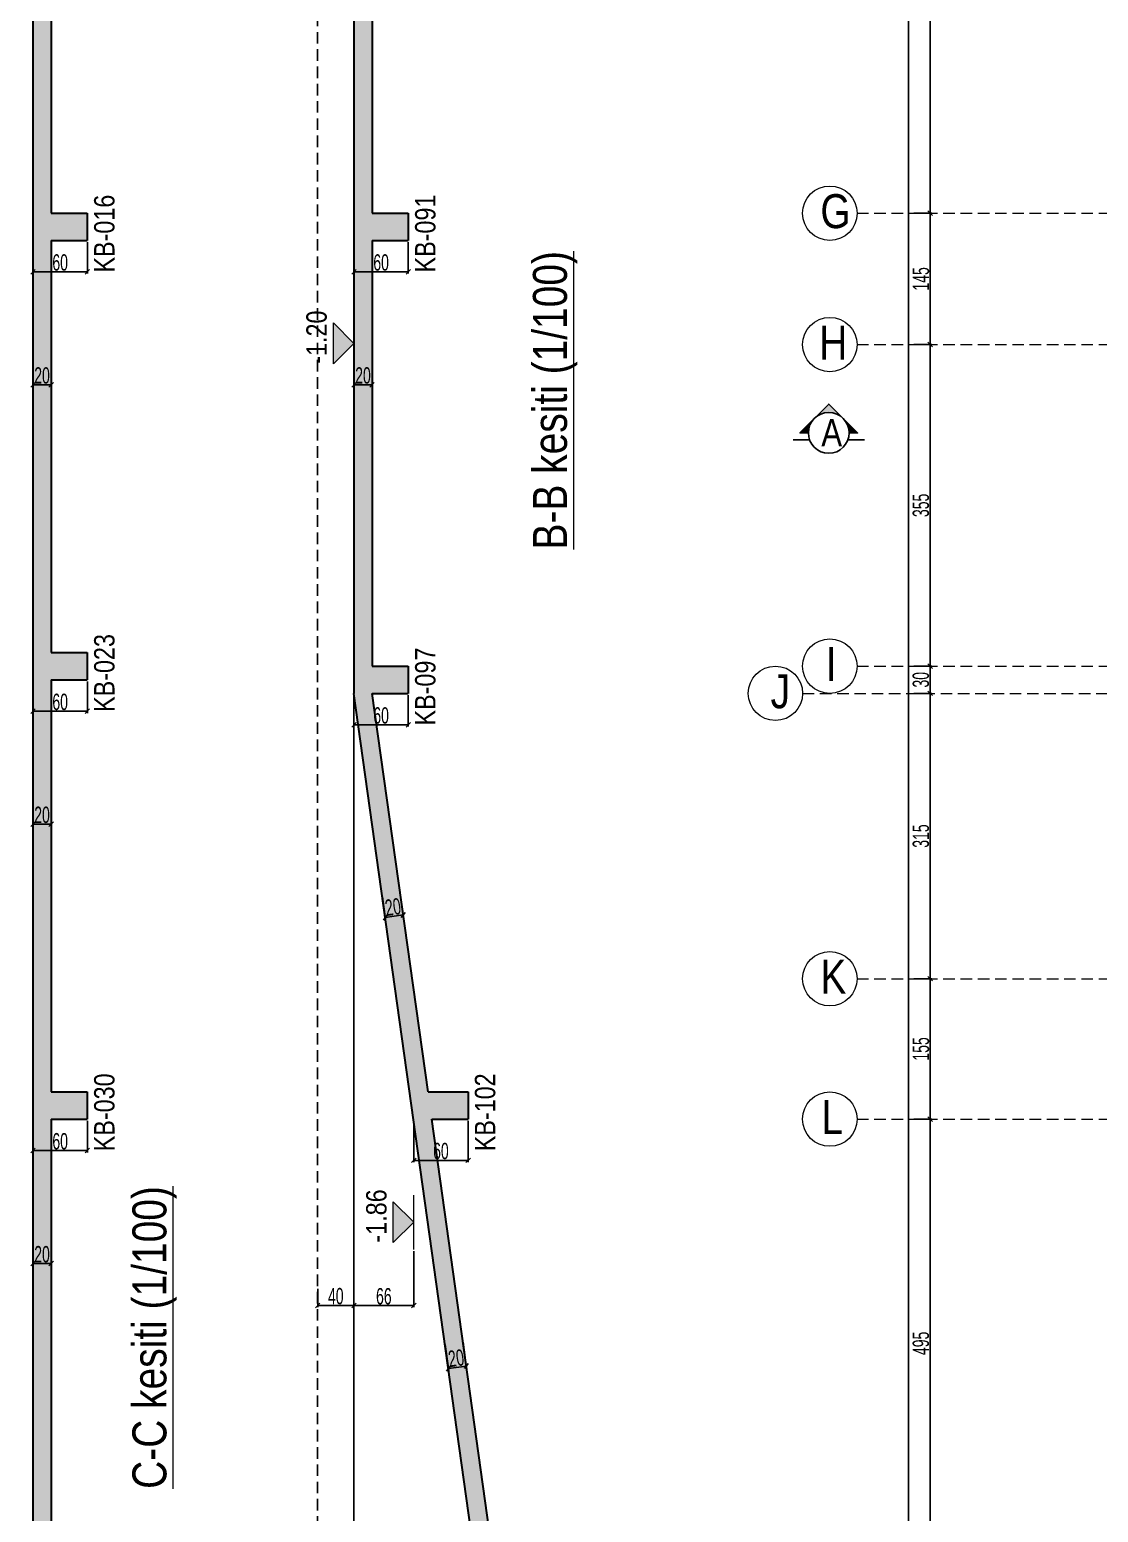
# Model space of a CAD drawing. Header units: millimetres. Extents: x 2300 to 11114, y 689 to 8824.
# Drawn here: x 2349 to 3528, y 5075 to 6712 of the extents above; entities that cross this region are included whole.
import ezdxf

# ---------------------------------------------------------------- set-up
doc = ezdxf.new("R2010")
doc.units = ezdxf.units.MM
doc.linetypes.add('DASHED', pattern=[19.05, 12.7, -6.35])
for name, color, linetype, lineweight in [('AKS BALONU (BEYKENT)', 7, 'Continuous', 20), ('AKS CIZGISI (BEYKENT)', 252, 'DASHED', 20), ('AKS NO (BEYKENT)', 3, 'Continuous', 20), ('AKS OLCU (BEYKENT)', 200, 'Continuous', 20), ('DOSEME SINIRI (BEYKENT)', 2, 'Continuous', 30), ('KESIT (BEYKENT)', 151, 'Continuous', 25), ('KESIT ISMI (BEYKENT)', 6, 'Continuous', 20), ('KESIT SINIRI (BEYKENT)', 241, 'DASHED', 20), ('KIRIS ISMI (BEYKENT)', 40, 'Continuous', 20), ('KOT CIZGI (BEYKENT)', 120, 'Continuous', 20), ('KOT YAZI (BEYKENT)', 7, 'Continuous', 20), ('OLCU (BEYKENT)', 14, 'Continuous', 20), ('TARAMA (BEYKENT)', 252, 'Continuous', 25)]:
    doc.layers.add(name, color=color, linetype=linetype, lineweight=lineweight)
doc.styles.add('DSMOLC-50', font='bahnschrift light condensed', dxfattribs={"width": 0.75, "height": 18})
doc.styles.add('KOT (BEYKENT)', font='')
doc.styles.add('OLC-50', font='bahnschrift light condensed', dxfattribs={"width": 0.75, "height": 18})
doc.styles.add('YAZI (BEYKENT)', font='')
doc.styles.get('KOT (BEYKENT)').set_extended_font_data('Bahnschrift Light Condensed')
doc.styles.get('YAZI (BEYKENT)').set_extended_font_data('Bahnschrift Light Condensed')
doc.dimstyles.new('DSMOLC-50', dxfattribs={"dimtxt": 18, "dimasz": 5, "dimexe": 2, "dimexo": 2, "dimgap": 1, "dimtad": 1, "dimdec": 1, "dimrnd": 0.5, "dimzin": 12, "dimdsep": 46, "dimtxsty": 'DSMOLC-50', "dimblk": 'OBLIQUE', "dimblk1": 'OBLIQUE', "dimblk2": 'OBLIQUE', "dimcen": 0, "dimclrt": 7, "dimadec": 0, "dimazin": 0, "dimtfac": 1, "dimtdec": 4, "dimtix": 1, "dimtmove": 2, "dimatfit": 3, "dimfxl": 1, "dimtzin": 0, "dimarcsym": 0})

# ---------------------------------------------------------------- blocks, each defined once
blk = doc.blocks.new('_Oblique')
at = {"color": 0, "linetype": 'ByBlock', "lineweight": -2}
blk.add_line((-0.5, -0.5), (0.5, 0.5), dxfattribs=at)
blk = doc.blocks.new('*D257')
at = {"layer": 'AKS OLCU (BEYKENT)', "color": 0, "lineweight": -2, "transparency": 16777216}
for p, q in [((3324.6, 5508.9), (3344.6, 5508.9)), ((3342.6, 5013.9), (3342.6, 5508.9)), ((3324.6, 5013.9), (3344.6, 5013.9))]:
    blk.add_line(p, q, dxfattribs=at)
at = {"layer": 'DEFPOINTS', "color": 0, "transparency": 16777216}
for p in [(3322.6, 5508.9), (3342.6, 5508.9), (3322.6, 5013.9)]:
    blk.add_point(p, dxfattribs=at)
at = {"layer": 'AKS OLCU (BEYKENT)', "color": 0, "lineweight": -2, "transparency": 16777216, "xscale": 5, "yscale": 5, "zscale": 5}
for p, rotation in [((3342.6, 5508.9), 90), ((3342.6, 5013.9), 270)]:
    blk.add_blockref('_Oblique', p, dxfattribs=dict(at, rotation=rotation))
at = {"layer": 'AKS OLCU (BEYKENT)', "color": 7, "transparency": 16777216, "insert": (3332.4, 5261.4), "char_height": 18, "attachment_point": 5, "rotation": 90, "style": 'DSMOLC-50'}
blk.add_mtext('495', dxfattribs=at)
blk = doc.blocks.new('*D258')
at = {"layer": 'AKS OLCU (BEYKENT)', "color": 0, "lineweight": -2, "transparency": 16777216}
for p, q in [((3324.6, 5663.9), (3344.6, 5663.9)), ((3342.6, 5508.9), (3342.6, 5663.9)), ((3324.6, 5508.9), (3344.6, 5508.9))]:
    blk.add_line(p, q, dxfattribs=at)
at = {"layer": 'DEFPOINTS', "color": 0, "transparency": 16777216}
for p in [(3322.6, 5663.9), (3342.6, 5663.9), (3322.6, 5508.9)]:
    blk.add_point(p, dxfattribs=at)
at = {"layer": 'AKS OLCU (BEYKENT)', "color": 0, "lineweight": -2, "transparency": 16777216, "xscale": 5, "yscale": 5, "zscale": 5}
for p, rotation in [((3342.6, 5663.9), 90), ((3342.6, 5508.9), 270)]:
    blk.add_blockref('_Oblique', p, dxfattribs=dict(at, rotation=rotation))
at = {"layer": 'AKS OLCU (BEYKENT)', "color": 7, "transparency": 16777216, "insert": (3332.5, 5586.4), "char_height": 18, "attachment_point": 5, "rotation": 90, "style": 'DSMOLC-50'}
blk.add_mtext('155', dxfattribs=at)
blk = doc.blocks.new('*D259')
at = {"layer": 'AKS OLCU (BEYKENT)', "color": 0, "lineweight": -2, "transparency": 16777216}
for p, q in [((3324.6, 5978.9), (3344.6, 5978.9)), ((3342.6, 5663.9), (3342.6, 5978.9)), ((3324.6, 5663.9), (3344.6, 5663.9))]:
    blk.add_line(p, q, dxfattribs=at)
at = {"layer": 'DEFPOINTS', "color": 0, "transparency": 16777216}
for p in [(3322.6, 5978.9), (3342.6, 5978.9), (3322.6, 5663.9)]:
    blk.add_point(p, dxfattribs=at)
at = {"layer": 'AKS OLCU (BEYKENT)', "color": 0, "lineweight": -2, "transparency": 16777216, "xscale": 5, "yscale": 5, "zscale": 5}
for p, rotation in [((3342.6, 5978.9), 90), ((3342.6, 5663.9), 270)]:
    blk.add_blockref('_Oblique', p, dxfattribs=dict(at, rotation=rotation))
at = {"layer": 'AKS OLCU (BEYKENT)', "color": 7, "transparency": 16777216, "insert": (3332.4, 5821.4), "char_height": 18, "attachment_point": 5, "rotation": 90, "style": 'DSMOLC-50'}
blk.add_mtext('315', dxfattribs=at)
blk = doc.blocks.new('*D260')
at = {"layer": 'AKS OLCU (BEYKENT)', "color": 0, "lineweight": -2, "transparency": 16777216}
for p, q in [((3324.6, 6008.9), (3344.6, 6008.9)), ((3342.6, 5978.9), (3342.6, 6008.9)), ((3324.6, 5978.9), (3344.6, 5978.9))]:
    blk.add_line(p, q, dxfattribs=at)
at = {"layer": 'DEFPOINTS', "color": 0, "transparency": 16777216}
for p in [(3322.6, 6008.9), (3342.6, 6008.9), (3322.6, 5978.9)]:
    blk.add_point(p, dxfattribs=at)
at = {"layer": 'AKS OLCU (BEYKENT)', "color": 0, "lineweight": -2, "transparency": 16777216, "xscale": 5, "yscale": 5, "zscale": 5}
for p, rotation in [((3342.6, 6008.9), 90), ((3342.6, 5978.9), 270)]:
    blk.add_blockref('_Oblique', p, dxfattribs=dict(at, rotation=rotation))
at = {"layer": 'AKS OLCU (BEYKENT)', "color": 7, "transparency": 16777216, "insert": (3332.4, 5993.9), "char_height": 18, "attachment_point": 5, "rotation": 90, "style": 'DSMOLC-50'}
blk.add_mtext('30', dxfattribs=at)
blk = doc.blocks.new('*D261')
at = {"layer": 'AKS OLCU (BEYKENT)', "color": 0, "lineweight": -2, "transparency": 16777216}
for p, q in [((3324.6, 6363.9), (3344.6, 6363.9)), ((3342.6, 6008.9), (3342.6, 6363.9)), ((3324.6, 6008.9), (3344.6, 6008.9))]:
    blk.add_line(p, q, dxfattribs=at)
at = {"layer": 'DEFPOINTS', "color": 0, "transparency": 16777216}
for p in [(3322.6, 6363.9), (3342.6, 6363.9), (3322.6, 6008.9)]:
    blk.add_point(p, dxfattribs=at)
at = {"layer": 'AKS OLCU (BEYKENT)', "color": 0, "lineweight": -2, "transparency": 16777216, "xscale": 5, "yscale": 5, "zscale": 5}
for p, rotation in [((3342.6, 6363.9), 90), ((3342.6, 6008.9), 270)]:
    blk.add_blockref('_Oblique', p, dxfattribs=dict(at, rotation=rotation))
at = {"layer": 'AKS OLCU (BEYKENT)', "color": 7, "transparency": 16777216, "insert": (3332.4, 6186.4), "char_height": 18, "attachment_point": 5, "rotation": 90, "style": 'DSMOLC-50'}
blk.add_mtext('355', dxfattribs=at)
blk = doc.blocks.new('*D262')
at = {"layer": 'AKS OLCU (BEYKENT)', "color": 0, "lineweight": -2, "transparency": 16777216}
for p, q in [((3324.6, 6508.9), (3344.6, 6508.9)), ((3342.6, 6363.9), (3342.6, 6508.9)), ((3324.6, 6363.9), (3344.6, 6363.9))]:
    blk.add_line(p, q, dxfattribs=at)
at = {"layer": 'DEFPOINTS', "color": 0, "transparency": 16777216}
for p in [(3322.6, 6508.9), (3342.6, 6508.9), (3322.6, 6363.9)]:
    blk.add_point(p, dxfattribs=at)
at = {"layer": 'AKS OLCU (BEYKENT)', "color": 0, "lineweight": -2, "transparency": 16777216, "xscale": 5, "yscale": 5, "zscale": 5}
for p, rotation in [((3342.6, 6508.9), 90), ((3342.6, 6363.9), 270)]:
    blk.add_blockref('_Oblique', p, dxfattribs=dict(at, rotation=rotation))
at = {"layer": 'AKS OLCU (BEYKENT)', "color": 7, "transparency": 16777216, "insert": (3332.5, 6436.4), "char_height": 18, "attachment_point": 5, "rotation": 90, "style": 'DSMOLC-50'}
blk.add_mtext('145', dxfattribs=at)
blk = doc.blocks.new('*D263')
at = {"layer": 'AKS OLCU (BEYKENT)', "color": 0, "lineweight": -2, "transparency": 16777216}
for p, q in [((3324.6, 6993.9), (3344.6, 6993.9)), ((3342.6, 6508.9), (3342.6, 6993.9)), ((3324.6, 6508.9), (3344.6, 6508.9))]:
    blk.add_line(p, q, dxfattribs=at)
at = {"layer": 'DEFPOINTS', "color": 0, "transparency": 16777216}
for p in [(3322.6, 6993.9), (3342.6, 6993.9), (3322.6, 6508.9)]:
    blk.add_point(p, dxfattribs=at)
at = {"layer": 'AKS OLCU (BEYKENT)', "color": 0, "lineweight": -2, "transparency": 16777216, "xscale": 5, "yscale": 5, "zscale": 5}
for p, rotation in [((3342.6, 6993.9), 90), ((3342.6, 6508.9), 270)]:
    blk.add_blockref('_Oblique', p, dxfattribs=dict(at, rotation=rotation))
at = {"layer": 'AKS OLCU (BEYKENT)', "color": 7, "transparency": 16777216, "insert": (3332.4, 6751.4), "char_height": 18, "attachment_point": 5, "rotation": 90, "style": 'DSMOLC-50'}
blk.add_mtext('485', dxfattribs=at)
blk = doc.blocks.new('*D269')
at = {"layer": 'AKS OLCU (BEYKENT)', "color": 0, "lineweight": -2, "transparency": 16777216}
for p, q in [((3320.6, 8153.9), (3316.6, 8153.9)), ((3318.6, 1183.9), (3318.6, 8153.9)), ((3320.6, 1183.9), (3316.6, 1183.9))]:
    blk.add_line(p, q, dxfattribs=at)
at = {"layer": 'DEFPOINTS', "color": 0, "transparency": 16777216}
for p in [(3318.6, 8153.9), (3322.6, 8153.9), (3322.6, 1183.9)]:
    blk.add_point(p, dxfattribs=at)
at = {"layer": 'AKS OLCU (BEYKENT)', "color": 0, "lineweight": -2, "transparency": 16777216, "xscale": 5, "yscale": 5, "zscale": 5}
for p, rotation in [((3318.6, 8153.9), 90), ((3318.6, 1183.9), 270)]:
    blk.add_blockref('_Oblique', p, dxfattribs=dict(at, rotation=rotation))
at = {"layer": 'AKS OLCU (BEYKENT)', "color": 7, "transparency": 16777216, "insert": (3308.4, 4668.9), "char_height": 18, "attachment_point": 5, "rotation": 90, "style": 'DSMOLC-50'}
blk.add_mtext('6970', dxfattribs=at)
blk = doc.blocks.new('*D301')
at = {"layer": 'DEFPOINTS', "color": 0, "transparency": 16777216}
for p in [(2352.5, 6478.9), (2412.5, 6478.9), (2352.5, 6444.2)]:
    blk.add_point(p, dxfattribs=at)
at = {"layer": 'OLCU (BEYKENT)', "color": 0, "lineweight": -2, "transparency": 16777216}
for p, q in [((2352.5, 6476.9), (2352.5, 6442.2)), ((2412.5, 6476.9), (2412.5, 6442.2)), ((2412.5, 6444.2), (2352.5, 6444.2))]:
    blk.add_line(p, q, dxfattribs=at)
at = {"layer": 'OLCU (BEYKENT)', "color": 0, "lineweight": -2, "transparency": 16777216, "xscale": 5, "yscale": 5, "zscale": 5, "rotation": 180}
blk.add_blockref('_Oblique', (2352.5, 6444.2), dxfattribs=at)
at = {"layer": 'OLCU (BEYKENT)', "color": 0, "lineweight": -2, "transparency": 16777216, "xscale": 5, "yscale": 5, "zscale": 5}
blk.add_blockref('_Oblique', (2412.5, 6444.2), dxfattribs=at)
at = {"layer": 'OLCU (BEYKENT)', "color": 7, "lineweight": -3, "transparency": 16777216, "insert": (2382.5, 6454.4), "char_height": 18, "attachment_point": 5, "style": 'OLC-50'}
blk.add_mtext('60', dxfattribs=at)
blk = doc.blocks.new('*D302')
at = {"layer": 'DEFPOINTS', "color": 0, "transparency": 16777216}
for p in [(2352.5, 6347.7), (2372.5, 6347.7), (2372.5, 6319.5)]:
    blk.add_point(p, dxfattribs=at)
at = {"layer": 'OLCU (BEYKENT)', "color": 0, "lineweight": -2, "transparency": 16777216}
for p, q in [((2352.5, 6345.7), (2352.5, 6317.5)), ((2372.5, 6345.7), (2372.5, 6317.5)), ((2352.5, 6319.5), (2372.5, 6319.5))]:
    blk.add_line(p, q, dxfattribs=at)
at = {"layer": 'OLCU (BEYKENT)', "color": 0, "lineweight": -2, "transparency": 16777216, "xscale": 5, "yscale": 5, "zscale": 5, "rotation": 180}
blk.add_blockref('_Oblique', (2352.5, 6319.5), dxfattribs=at)
at = {"layer": 'OLCU (BEYKENT)', "color": 0, "lineweight": -2, "transparency": 16777216, "xscale": 5, "yscale": 5, "zscale": 5}
blk.add_blockref('_Oblique', (2372.5, 6319.5), dxfattribs=at)
at = {"layer": 'OLCU (BEYKENT)', "color": 7, "lineweight": -3, "transparency": 16777216, "insert": (2362.5, 6329.7), "char_height": 18, "attachment_point": 5, "style": 'OLC-50'}
blk.add_mtext('20', dxfattribs=at)
blk = doc.blocks.new('*D303')
at = {"layer": 'DEFPOINTS', "color": 0, "transparency": 16777216}
for p in [(2352.5, 5993.9), (2412.5, 5993.9), (2352.5, 5959.2)]:
    blk.add_point(p, dxfattribs=at)
at = {"layer": 'OLCU (BEYKENT)', "color": 0, "lineweight": -2, "transparency": 16777216}
for p, q in [((2352.5, 5991.9), (2352.5, 5957.2)), ((2412.5, 5991.9), (2412.5, 5957.2)), ((2412.5, 5959.2), (2352.5, 5959.2))]:
    blk.add_line(p, q, dxfattribs=at)
at = {"layer": 'OLCU (BEYKENT)', "color": 0, "lineweight": -2, "transparency": 16777216, "xscale": 5, "yscale": 5, "zscale": 5, "rotation": 180}
blk.add_blockref('_Oblique', (2352.5, 5959.2), dxfattribs=at)
at = {"layer": 'OLCU (BEYKENT)', "color": 0, "lineweight": -2, "transparency": 16777216, "xscale": 5, "yscale": 5, "zscale": 5}
blk.add_blockref('_Oblique', (2412.5, 5959.2), dxfattribs=at)
at = {"layer": 'OLCU (BEYKENT)', "color": 7, "lineweight": -3, "transparency": 16777216, "insert": (2382.5, 5969.4), "char_height": 18, "attachment_point": 5, "style": 'OLC-50'}
blk.add_mtext('60', dxfattribs=at)
blk = doc.blocks.new('*D304')
at = {"layer": 'DEFPOINTS', "color": 0, "transparency": 16777216}
for p in [(2352.5, 5862.7), (2372.5, 5862.7), (2372.5, 5834.5)]:
    blk.add_point(p, dxfattribs=at)
at = {"layer": 'OLCU (BEYKENT)', "color": 0, "lineweight": -2, "transparency": 16777216}
for p, q in [((2352.5, 5860.7), (2352.5, 5832.5)), ((2372.5, 5860.7), (2372.5, 5832.5)), ((2352.5, 5834.5), (2372.5, 5834.5))]:
    blk.add_line(p, q, dxfattribs=at)
at = {"layer": 'OLCU (BEYKENT)', "color": 0, "lineweight": -2, "transparency": 16777216, "xscale": 5, "yscale": 5, "zscale": 5, "rotation": 180}
blk.add_blockref('_Oblique', (2352.5, 5834.5), dxfattribs=at)
at = {"layer": 'OLCU (BEYKENT)', "color": 0, "lineweight": -2, "transparency": 16777216, "xscale": 5, "yscale": 5, "zscale": 5}
blk.add_blockref('_Oblique', (2372.5, 5834.5), dxfattribs=at)
at = {"layer": 'OLCU (BEYKENT)', "color": 7, "lineweight": -3, "transparency": 16777216, "insert": (2362.5, 5844.7), "char_height": 18, "attachment_point": 5, "style": 'OLC-50'}
blk.add_mtext('20', dxfattribs=at)
blk = doc.blocks.new('*D305')
at = {"layer": 'DEFPOINTS', "color": 0, "transparency": 16777216}
for p in [(2352.5, 5508.9), (2412.5, 5508.9), (2352.5, 5474.2)]:
    blk.add_point(p, dxfattribs=at)
at = {"layer": 'OLCU (BEYKENT)', "color": 0, "lineweight": -2, "transparency": 16777216}
for p, q in [((2352.5, 5506.9), (2352.5, 5472.2)), ((2412.5, 5506.9), (2412.5, 5472.2)), ((2412.5, 5474.2), (2352.5, 5474.2))]:
    blk.add_line(p, q, dxfattribs=at)
at = {"layer": 'OLCU (BEYKENT)', "color": 0, "lineweight": -2, "transparency": 16777216, "xscale": 5, "yscale": 5, "zscale": 5, "rotation": 180}
blk.add_blockref('_Oblique', (2352.5, 5474.2), dxfattribs=at)
at = {"layer": 'OLCU (BEYKENT)', "color": 0, "lineweight": -2, "transparency": 16777216, "xscale": 5, "yscale": 5, "zscale": 5}
blk.add_blockref('_Oblique', (2412.5, 5474.2), dxfattribs=at)
at = {"layer": 'OLCU (BEYKENT)', "color": 7, "lineweight": -3, "transparency": 16777216, "insert": (2382.5, 5484.4), "char_height": 18, "attachment_point": 5, "style": 'OLC-50'}
blk.add_mtext('60', dxfattribs=at)
blk = doc.blocks.new('*D306')
at = {"layer": 'DEFPOINTS', "color": 0, "transparency": 16777216}
for p in [(2352.5, 5377.7), (2372.5, 5377.7), (2372.5, 5349.5)]:
    blk.add_point(p, dxfattribs=at)
at = {"layer": 'OLCU (BEYKENT)', "color": 0, "lineweight": -2, "transparency": 16777216}
for p, q in [((2352.5, 5375.7), (2352.5, 5347.5)), ((2372.5, 5375.7), (2372.5, 5347.5)), ((2352.5, 5349.5), (2372.5, 5349.5))]:
    blk.add_line(p, q, dxfattribs=at)
at = {"layer": 'OLCU (BEYKENT)', "color": 0, "lineweight": -2, "transparency": 16777216, "xscale": 5, "yscale": 5, "zscale": 5, "rotation": 180}
blk.add_blockref('_Oblique', (2352.5, 5349.5), dxfattribs=at)
at = {"layer": 'OLCU (BEYKENT)', "color": 0, "lineweight": -2, "transparency": 16777216, "xscale": 5, "yscale": 5, "zscale": 5}
blk.add_blockref('_Oblique', (2372.5, 5349.5), dxfattribs=at)
at = {"layer": 'OLCU (BEYKENT)', "color": 7, "lineweight": -3, "transparency": 16777216, "insert": (2362.5, 5359.7), "char_height": 18, "attachment_point": 5, "style": 'OLC-50'}
blk.add_mtext('20', dxfattribs=at)
blk = doc.blocks.new('*D371')
at = {"layer": 'DEFPOINTS', "color": 0, "transparency": 16777216}
for p in [(2706.7, 6478.9), (2766.7, 6478.9), (2706.7, 6444.2)]:
    blk.add_point(p, dxfattribs=at)
at = {"layer": 'OLCU (BEYKENT)', "color": 0, "lineweight": -2, "transparency": 16777216}
for p, q in [((2706.7, 6476.9), (2706.7, 6442.2)), ((2766.7, 6476.9), (2766.7, 6442.2)), ((2766.7, 6444.2), (2706.7, 6444.2))]:
    blk.add_line(p, q, dxfattribs=at)
at = {"layer": 'OLCU (BEYKENT)', "color": 0, "lineweight": -2, "transparency": 16777216, "xscale": 5, "yscale": 5, "zscale": 5, "rotation": 180}
blk.add_blockref('_Oblique', (2706.7, 6444.2), dxfattribs=at)
at = {"layer": 'OLCU (BEYKENT)', "color": 0, "lineweight": -2, "transparency": 16777216, "xscale": 5, "yscale": 5, "zscale": 5}
blk.add_blockref('_Oblique', (2766.7, 6444.2), dxfattribs=at)
at = {"layer": 'OLCU (BEYKENT)', "color": 7, "lineweight": -3, "transparency": 16777216, "insert": (2736.7, 6454.4), "char_height": 18, "attachment_point": 5, "style": 'OLC-50'}
blk.add_mtext('60', dxfattribs=at)
blk = doc.blocks.new('*D372')
at = {"layer": 'DEFPOINTS', "color": 0, "transparency": 16777216}
for p in [(2706.7, 6347.7), (2726.7, 6347.7), (2726.7, 6319.5)]:
    blk.add_point(p, dxfattribs=at)
at = {"layer": 'OLCU (BEYKENT)', "color": 0, "lineweight": -2, "transparency": 16777216}
for p, q in [((2706.7, 6345.7), (2706.7, 6317.5)), ((2726.7, 6345.7), (2726.7, 6317.5)), ((2706.7, 6319.5), (2726.7, 6319.5))]:
    blk.add_line(p, q, dxfattribs=at)
at = {"layer": 'OLCU (BEYKENT)', "color": 0, "lineweight": -2, "transparency": 16777216, "xscale": 5, "yscale": 5, "zscale": 5, "rotation": 180}
blk.add_blockref('_Oblique', (2706.7, 6319.5), dxfattribs=at)
at = {"layer": 'OLCU (BEYKENT)', "color": 0, "lineweight": -2, "transparency": 16777216, "xscale": 5, "yscale": 5, "zscale": 5}
blk.add_blockref('_Oblique', (2726.7, 6319.5), dxfattribs=at)
at = {"layer": 'OLCU (BEYKENT)', "color": 7, "lineweight": -3, "transparency": 16777216, "insert": (2716.7, 6329.7), "char_height": 18, "attachment_point": 5, "style": 'OLC-50'}
blk.add_mtext('20', dxfattribs=at)
blk = doc.blocks.new('*D373')
at = {"layer": 'DEFPOINTS', "color": 0, "transparency": 16777216}
for p in [(2706.7, 5978.9), (2766.7, 5978.9), (2706.7, 5944.2)]:
    blk.add_point(p, dxfattribs=at)
at = {"layer": 'OLCU (BEYKENT)', "color": 0, "lineweight": -2, "transparency": 16777216}
for p, q in [((2706.7, 5976.9), (2706.7, 5942.2)), ((2766.7, 5976.9), (2766.7, 5942.2)), ((2766.7, 5944.2), (2706.7, 5944.2))]:
    blk.add_line(p, q, dxfattribs=at)
at = {"layer": 'OLCU (BEYKENT)', "color": 0, "lineweight": -2, "transparency": 16777216, "xscale": 5, "yscale": 5, "zscale": 5, "rotation": 180}
blk.add_blockref('_Oblique', (2706.7, 5944.2), dxfattribs=at)
at = {"layer": 'OLCU (BEYKENT)', "color": 0, "lineweight": -2, "transparency": 16777216, "xscale": 5, "yscale": 5, "zscale": 5}
blk.add_blockref('_Oblique', (2766.7, 5944.2), dxfattribs=at)
at = {"layer": 'OLCU (BEYKENT)', "color": 7, "lineweight": -3, "transparency": 16777216, "insert": (2736.7, 5954.4), "char_height": 18, "attachment_point": 5, "style": 'OLC-50'}
blk.add_mtext('60', dxfattribs=at)
blk = doc.blocks.new('*D377')
at = {"layer": 'DEFPOINTS', "color": 0, "transparency": 16777216}
for p in [(2737.9, 5756.1), (2757.7, 5758.9), (2761.1, 5734.3)]:
    blk.add_point(p, dxfattribs=at)
at = {"layer": 'OLCU (BEYKENT)', "color": 0, "lineweight": -2, "transparency": 16777216}
for p, q in [((2738.1, 5754.2), (2741.6, 5729.5)), ((2757.9, 5756.9), (2761.4, 5732.3)), ((2741.3, 5731.5), (2761.1, 5734.3))]:
    blk.add_line(p, q, dxfattribs=at)
at = {"layer": 'OLCU (BEYKENT)', "color": 0, "lineweight": -2, "transparency": 16777216, "xscale": 5, "yscale": 5, "zscale": 5}
for p, rotation in [((2741.3, 5731.5), 187.9696103943104), ((2761.1, 5734.3), 7.969610394310421)]:
    blk.add_blockref('_Oblique', p, dxfattribs=dict(at, rotation=rotation))
at = {"layer": 'OLCU (BEYKENT)', "color": 7, "lineweight": -3, "transparency": 16777216, "insert": (2749.8, 5743), "char_height": 18, "attachment_point": 5, "rotation": 7.9696, "style": 'OLC-50'}
blk.add_mtext('20', dxfattribs=at)
blk = doc.blocks.new('*D378')
at = {"layer": 'DEFPOINTS', "color": 0, "transparency": 16777216}
for p in [(2772.7, 5507.5), (2832.7, 5508.9), (2832.7, 5463.4)]:
    blk.add_point(p, dxfattribs=at)
at = {"layer": 'OLCU (BEYKENT)', "color": 0, "lineweight": -2, "transparency": 16777216}
for p, q in [((2772.7, 5505.5), (2772.7, 5461.4)), ((2832.7, 5506.9), (2832.7, 5461.4)), ((2772.7, 5463.4), (2832.7, 5463.4))]:
    blk.add_line(p, q, dxfattribs=at)
at = {"layer": 'OLCU (BEYKENT)', "color": 0, "lineweight": -2, "transparency": 16777216, "xscale": 5, "yscale": 5, "zscale": 5, "rotation": 180}
blk.add_blockref('_Oblique', (2772.7, 5463.4), dxfattribs=at)
at = {"layer": 'OLCU (BEYKENT)', "color": 0, "lineweight": -2, "transparency": 16777216, "xscale": 5, "yscale": 5, "zscale": 5}
blk.add_blockref('_Oblique', (2832.7, 5463.4), dxfattribs=at)
at = {"layer": 'OLCU (BEYKENT)', "color": 7, "lineweight": -3, "transparency": 16777216, "insert": (2802.7, 5473.6), "char_height": 18, "attachment_point": 5, "style": 'OLC-50'}
blk.add_mtext('60', dxfattribs=at)
blk = doc.blocks.new('*D379')
at = {"layer": 'DEFPOINTS', "color": 0, "transparency": 16777216}
for p in [(2807, 5262), (2826.8, 5264.8), (2830.8, 5236.3)]:
    blk.add_point(p, dxfattribs=at)
at = {"layer": 'OLCU (BEYKENT)', "color": 0, "lineweight": -2, "transparency": 16777216}
for p, q in [((2807.3, 5260.1), (2811.3, 5231.5)), ((2827.1, 5262.8), (2831.1, 5234.3)), ((2811, 5233.5), (2830.8, 5236.3))]:
    blk.add_line(p, q, dxfattribs=at)
at = {"layer": 'OLCU (BEYKENT)', "color": 0, "lineweight": -2, "transparency": 16777216, "xscale": 5, "yscale": 5, "zscale": 5}
for p, rotation in [((2830.8, 5236.3), 7.969610394315574), ((2811, 5233.5), 187.9696103943155)]:
    blk.add_blockref('_Oblique', p, dxfattribs=dict(at, rotation=rotation))
at = {"layer": 'OLCU (BEYKENT)', "color": 7, "lineweight": -3, "transparency": 16777216, "insert": (2819.5, 5245), "char_height": 18, "attachment_point": 5, "rotation": 7.9696, "style": 'OLC-50'}
blk.add_mtext('20', dxfattribs=at)
blk = doc.blocks.new('*D380')
at = {"layer": 'DEFPOINTS', "color": 0, "transparency": 16777216}
for p in [(2706.7, 5978.9), (2860.7, 4878.9), (2860.7, 4625.8)]:
    blk.add_point(p, dxfattribs=at)
at = {"layer": 'OLCU (BEYKENT)', "color": 0, "lineweight": -2, "transparency": 16777216}
for p, q in [((2706.7, 5976.9), (2706.7, 4623.8)), ((2860.7, 4876.9), (2860.7, 4623.8)), ((2706.7, 4625.8), (2860.7, 4625.8))]:
    blk.add_line(p, q, dxfattribs=at)
at = {"layer": 'OLCU (BEYKENT)', "color": 0, "lineweight": -2, "transparency": 16777216, "xscale": 5, "yscale": 5, "zscale": 5, "rotation": 180}
blk.add_blockref('_Oblique', (2706.7, 4625.8), dxfattribs=at)
at = {"layer": 'OLCU (BEYKENT)', "color": 0, "lineweight": -2, "transparency": 16777216, "xscale": 5, "yscale": 5, "zscale": 5}
blk.add_blockref('_Oblique', (2860.7, 4625.8), dxfattribs=at)
at = {"layer": 'OLCU (BEYKENT)', "color": 7, "lineweight": -3, "transparency": 16777216, "insert": (2783.7, 4635.9), "char_height": 18, "attachment_point": 5, "style": 'OLC-50'}
blk.add_mtext('154', dxfattribs=at)
blk = doc.blocks.new('*D381')
at = {"layer": 'DEFPOINTS', "color": 0, "transparency": 16777216}
for p in [(2706.7, 5978.9), (2772.7, 5365.2), (2772.7, 5303.2)]:
    blk.add_point(p, dxfattribs=at)
at = {"layer": 'OLCU (BEYKENT)', "color": 0, "lineweight": -2, "transparency": 16777216}
for p, q in [((2706.7, 5976.9), (2706.7, 5301.2)), ((2772.7, 5363.2), (2772.7, 5301.2)), ((2706.7, 5303.2), (2772.7, 5303.2))]:
    blk.add_line(p, q, dxfattribs=at)
at = {"layer": 'OLCU (BEYKENT)', "color": 0, "lineweight": -2, "transparency": 16777216, "xscale": 5, "yscale": 5, "zscale": 5, "rotation": 180}
blk.add_blockref('_Oblique', (2706.7, 5303.2), dxfattribs=at)
at = {"layer": 'OLCU (BEYKENT)', "color": 0, "lineweight": -2, "transparency": 16777216, "xscale": 5, "yscale": 5, "zscale": 5}
blk.add_blockref('_Oblique', (2772.7, 5303.2), dxfattribs=at)
at = {"layer": 'OLCU (BEYKENT)', "color": 7, "lineweight": -3, "transparency": 16777216, "insert": (2739.7, 5313.3), "char_height": 18, "attachment_point": 5, "style": 'OLC-50'}
blk.add_mtext('66', dxfattribs=at)
blk = doc.blocks.new('*D382')
at = {"layer": 'DEFPOINTS', "color": 0, "transparency": 16777216}
for p in [(2706.7, 5978.9), (2666.7, 4658.2), (2666.7, 4625.8)]:
    blk.add_point(p, dxfattribs=at)
at = {"layer": 'OLCU (BEYKENT)', "color": 0, "lineweight": -2, "transparency": 16777216}
for p, q in [((2706.7, 5976.9), (2706.7, 4623.8)), ((2666.7, 4656.2), (2666.7, 4623.8)), ((2706.7, 4625.8), (2666.7, 4625.8))]:
    blk.add_line(p, q, dxfattribs=at)
at = {"layer": 'OLCU (BEYKENT)', "color": 0, "lineweight": -2, "transparency": 16777216, "xscale": 5, "yscale": 5, "zscale": 5, "rotation": 180}
blk.add_blockref('_Oblique', (2666.7, 4625.8), dxfattribs=at)
at = {"layer": 'OLCU (BEYKENT)', "color": 0, "lineweight": -2, "transparency": 16777216, "xscale": 5, "yscale": 5, "zscale": 5}
blk.add_blockref('_Oblique', (2706.7, 4625.8), dxfattribs=at)
at = {"layer": 'OLCU (BEYKENT)', "color": 7, "lineweight": -3, "transparency": 16777216, "insert": (2686.7, 4636), "char_height": 18, "attachment_point": 5, "style": 'OLC-50'}
blk.add_mtext('40', dxfattribs=at)
blk = doc.blocks.new('*D383')
at = {"layer": 'DEFPOINTS', "color": 0, "transparency": 16777216}
for p in [(2706.7, 5978.9), (2666.7, 5323.7), (2666.7, 5303.2)]:
    blk.add_point(p, dxfattribs=at)
at = {"layer": 'OLCU (BEYKENT)', "color": 0, "lineweight": -2, "transparency": 16777216}
for p, q in [((2706.7, 5976.9), (2706.7, 5301.2)), ((2666.7, 5321.7), (2666.7, 5301.2)), ((2706.7, 5303.2), (2666.7, 5303.2))]:
    blk.add_line(p, q, dxfattribs=at)
at = {"layer": 'OLCU (BEYKENT)', "color": 0, "lineweight": -2, "transparency": 16777216, "xscale": 5, "yscale": 5, "zscale": 5, "rotation": 180}
blk.add_blockref('_Oblique', (2666.7, 5303.2), dxfattribs=at)
at = {"layer": 'OLCU (BEYKENT)', "color": 0, "lineweight": -2, "transparency": 16777216, "xscale": 5, "yscale": 5, "zscale": 5}
blk.add_blockref('_Oblique', (2706.7, 5303.2), dxfattribs=at)
at = {"layer": 'OLCU (BEYKENT)', "color": 7, "lineweight": -3, "transparency": 16777216, "insert": (2686.7, 5313.4), "char_height": 18, "attachment_point": 5, "style": 'OLC-50'}
blk.add_mtext('40', dxfattribs=at)

msp = doc.modelspace()

# ---------------------------------------------------------------- hatches: boundary and pattern name
at = {"layer": 'KESIT (BEYKENT)', "lineweight": -3}
h = msp.add_hatch(color=256, dxfattribs=at)
h.dxf.hatch_style = 1
h.paths.add_polyline_path([(3246.59, 6282.32), (3230.68, 6298.23), (3214.77, 6282.32, -0.1989124), (3230.68, 6288.91, -0.1989124)])
h = msp.add_hatch(color=256, dxfattribs=at)
h.dxf.hatch_style = 1
h.paths.add_polyline_path([(3208.18, 6266.41, -0.1989124), (3214.77, 6282.32), (3198.86, 6266.41)])
h = msp.add_hatch(color=256, dxfattribs=at)
h.dxf.hatch_style = 1
h.paths.add_polyline_path([(3262.5, 6266.41), (3246.59, 6282.32, -0.1989124), (3253.18, 6266.41)])
at = {"layer": 'KOT CIZGI (BEYKENT)'}
for points in [[(2684.17, 6342.74), (2706.67, 6365.24), (2684.17, 6387.74)], [(2750.17, 5372.66), (2772.67, 5395.16), (2750.17, 5417.66)]]:
    msp.add_hatch(color=256, dxfattribs=at).paths.add_polyline_path(points)
at = {"layer": 'TARAMA (BEYKENT)', "lineweight": -3}
h = msp.add_hatch(dxfattribs=at)
h.set_pattern_fill('ANSI33', color=256, scale=1.5, style=0)
h.set_pattern_definition([(45, (-157595.611, -16846.83), (-6.7351921, 6.7351921), []), (45, (-157588.876, -16846.83), (-6.7351921, 6.7351921), [4.7625, -2.38125])])
h.paths.add_polyline_path([(2726.67, 7148.91), (2686.67, 7148.91), (2686.67, 7653.91), (2726.67, 7653.91), (2726.67, 7683.91), (2666.67, 7683.91), (2666.67, 7623.91), (2666.67, 7108.91), (2706.67, 7108.91), (2706.67, 5978.91), (2860.67, 4878.91), (2976.67, 4878.91), (2976.67, 4908.91), (2876.66, 4908.91), (2792.66, 5508.91), (2832.67, 5508.91), (2832.67, 5538.91), (2788.46, 5538.91), (2726.86, 5978.91), (2766.67, 5978.91), (2766.67, 6008.91), (2726.67, 6008.91), (2726.67, 6478.91), (2766.67, 6478.91), (2766.67, 6508.91), (2726.67, 6508.91)])
h = msp.add_hatch(dxfattribs=at)
h.set_pattern_fill('ANSI33', color=256, scale=1.5)
h.set_pattern_definition([(45, (1049.582, 417.84), (-6.735192, 6.735192), []), (45, (1056.317, 417.84), (-6.735192, 6.735192), [4.7625, -2.38125])])
h.paths.add_polyline_path([(2412.47, 3948.91), (2372.47, 3948.91), (2372.47, 4393.91), (2412.47, 4393.91), (2412.47, 4423.91), (2372.47, 4423.91), (2372.47, 4878.91), (2412.47, 4878.91), (2412.47, 4908.91), (2372.47, 4908.91), (2372.47, 5508.91), (2412.47, 5508.91), (2412.47, 5538.91), (2372.47, 5538.91), (2372.47, 5993.91), (2412.47, 5993.91), (2412.47, 6023.91), (2372.47, 6023.91), (2372.47, 6478.91), (2412.47, 6478.91), (2412.47, 6508.91), (2372.47, 6508.91), (2372.47, 7108.91), (2412.47, 7108.91), (2412.47, 7148.91), (2372.47, 7148.91), (2372.47, 7433.91), (2412.47, 7433.91), (2412.47, 7463.91), (2352.47, 7463.91), (2352.47, 7108.91), (2352.47, 6508.91), (2352.47, 4393.91), (2352.47, 3948.91), (2352.47, 3243.91), (2412.47, 3243.91), (2412.47, 3273.91), (2372.47, 3273.91), (2372.47, 3908.91), (2412.47, 3908.91)])

# ---------------------------------------------------------------- linework, layer by layer
at = {"layer": 'AKS BALONU (BEYKENT)'}
for centre in [(3231.88, 6508.91), (3231.88, 6363.91), (3231.88, 6008.91), (3171.88, 5978.91), (3231.88, 5663.91), (3231.88, 5508.91)]:
    msp.add_circle(centre, 30, dxfattribs=at)
at = {"layer": 'AKS CIZGISI (BEYKENT)'}
for p, q in [((3261.88, 6508.91), (10994.38, 6508.91)), ((3261.88, 6363.91), (10994.38, 6363.91)), ((3261.88, 6008.91), (10994.38, 6008.91)), ((3201.88, 5978.91), (11054.38, 5978.91)), ((3261.88, 5663.91), (10994.38, 5663.91)), ((3261.88, 5508.91), (10994.38, 5508.91))]:
    msp.add_line(p, q, dxfattribs=at)
at = {"layer": 'DOSEME SINIRI (BEYKENT)'}
for p, q in [((2726.67, 7148.91), (2726.67, 6508.91)), ((2352.47, 7108.91), (2352.47, 6508.91)), ((2372.47, 7108.91), (2372.47, 6508.91)), ((2706.67, 7108.91), (2706.67, 5978.91)), ((2352.47, 6508.91), (2352.47, 4393.91)), ((2372.47, 6508.91), (2412.47, 6508.91)), ((2412.47, 6508.91), (2412.47, 6478.91)), ((2726.67, 6508.91), (2766.67, 6508.91)), ((2766.67, 6508.91), (2766.67, 6478.91)), ((2372.47, 6478.91), (2412.47, 6478.91)), ((2372.47, 6478.91), (2372.47, 6023.91)), ((2726.67, 6478.91), (2766.67, 6478.91)), ((2726.67, 6478.91), (2726.67, 6008.91)), ((2372.47, 6023.91), (2412.47, 6023.91)), ((2412.47, 6023.91), (2412.47, 5993.91)), ((2726.67, 6008.91), (2766.67, 6008.91)), ((2766.67, 6008.91), (2766.67, 5978.91)), ((2372.47, 5993.91), (2412.47, 5993.91)), ((2372.47, 5993.91), (2372.47, 5538.91)), ((2860.67, 4878.91), (2706.67, 5978.91)), ((2726.86, 5978.91), (2766.67, 5978.91)), ((2788.46, 5538.91), (2726.86, 5978.91)), ((2372.47, 5538.91), (2412.47, 5538.91)), ((2412.47, 5538.91), (2412.47, 5508.91)), ((2788.46, 5538.91), (2832.67, 5538.91)), ((2832.67, 5538.91), (2832.67, 5508.91)), ((2372.47, 5508.91), (2412.47, 5508.91)), ((2372.47, 5508.91), (2372.47, 4908.91)), ((2792.66, 5508.91), (2832.67, 5508.91)), ((2876.66, 4908.91), (2792.66, 5508.91))]:
    msp.add_line(p, q, dxfattribs=at)
at = {"layer": 'KESIT (BEYKENT)', "lineweight": -3, "flags": 128}
for points in [[(3253.18, 6266.41), (3262.5, 6266.41), (3230.68, 6298.23), (3198.86, 6266.41), (3208.18, 6266.41)], [(3209.47, 6258.91), (3191.36, 6258.91)], [(3251.89, 6258.91), (3270, 6258.91)]]:
    msp.add_lwpolyline(points, dxfattribs=at)
at = {"layer": 'KESIT (BEYKENT)', "lineweight": -3}
msp.add_circle((3230.68, 6266.41), 22.5, dxfattribs=at)
at = {"layer": 'KESIT SINIRI (BEYKENT)', "lineweight": -3}
msp.add_line((2666.67, 7108.91), (2666.67, 3948.91), dxfattribs=at)
at = {"layer": 'KOT CIZGI (BEYKENT)'}
for p, q in [((2684.17, 6342.74), (2684.17, 6387.74)), ((2706.67, 6365.24), (2684.17, 6387.74)), ((2706.67, 6335.24), (2706.67, 6395.24)), ((2706.67, 6365.24), (2684.17, 6342.74)), ((2750.17, 5372.66), (2750.17, 5417.66)), ((2772.67, 5395.16), (2750.17, 5417.66)), ((2772.67, 5365.16), (2772.67, 5425.16)), ((2772.67, 5395.16), (2750.17, 5372.66))]:
    msp.add_line(p, q, dxfattribs=at)

# ---------------------------------------------------------------- texts
at = {"layer": 'AKS NO (BEYKENT)', "style": 'YAZI (BEYKENT)'}
for s, p in [('G', (3221.47, 6492.41)), ('H', (3220.18, 6347.41)), ('I', (3227.25, 5992.41)), ('J', (3166.54, 5962.41)), ('K', (3221.43, 5647.41)), ('L', (3222.65, 5492.41))]:
    msp.add_text(s, height=37.5, dxfattribs=at).set_placement(p)
at = {"layer": 'KESIT ISMI (BEYKENT)', "style": 'YAZI (BEYKENT)'}
for s, p in [('%%UB-B kesiti (1/100)', (2941.78, 6137.68)), ('%%UC-C kesiti (1/100)', (2499.73, 5100.81))]:
    msp.add_text(s, height=37.5, rotation=90, dxfattribs=at).set_placement(p)
msp.add_text('A', height=30, dxfattribs=at).set_placement((3222.49, 6251.6))
at = {"layer": 'KIRIS ISMI (BEYKENT)', "style": 'YAZI (BEYKENT)'}
for s, p in [('KB-016', (2442.47, 6443.39)), ('KB-091', (2796.67, 6443.49)), ('KB-023', (2442.47, 5958.39)), ('KB-097', (2796.67, 5943.44)), ('KB-030', (2442.47, 5473.41)), ('KB-102', (2862.67, 5473.47))]:
    msp.add_text(s, height=22.5, rotation=90, dxfattribs=at).set_placement(p)
at = {"layer": 'KOT YAZI (BEYKENT)', "style": 'KOT (BEYKENT)'}
for s, p in [('-1.20', (2676.67, 6342.74)), ('-1.86', (2742.67, 5372.66))]:
    msp.add_text(s, height=22.5, rotation=90, dxfattribs=at).set_placement(p)

# ---------------------------------------------------------------- dimensions: what is measured, and where the dimension line sits
at = {"layer": 'AKS OLCU (BEYKENT)'}
for base, p1, p2, picture, middle in [((3318.56, 8153.91), (3322.56, 1183.91), (3322.56, 8153.91), '*D269', (3308.37, 4668.91)), ((3342.56, 6993.91), (3322.56, 6508.91), (3322.56, 6993.91), '*D263', (3332.37, 6751.41)), ((3342.56, 6508.91), (3322.56, 6363.91), (3322.56, 6508.91), '*D262', (3332.47, 6436.41)), ((3342.56, 6363.91), (3322.56, 6008.91), (3322.56, 6363.91), '*D261', (3332.37, 6186.41)), ((3342.56, 6008.91), (3322.56, 5978.91), (3322.56, 6008.91), '*D260', (3332.37, 5993.91)), ((3342.56, 5978.91), (3322.56, 5663.91), (3322.56, 5978.91), '*D259', (3332.37, 5821.41)), ((3342.56, 5663.91), (3322.56, 5508.91), (3322.56, 5663.91), '*D258', (3332.47, 5586.41)), ((3342.56, 5508.91), (3322.56, 5013.91), (3322.56, 5508.91), '*D257', (3332.37, 5261.41))]:
    dim = msp.add_linear_dim(base=base, p1=p1, p2=p2, angle=90, dimstyle='DSMOLC-50', dxfattribs=at)
    dim.commit()
    dim.dimension.update_dxf_attribs({"geometry": picture, "text_midpoint": middle})
at = {"layer": 'OLCU (BEYKENT)', "lineweight": -3}
for base, p1, p2, picture, middle in [((2352.47, 6444.2), (2412.47, 6478.91), (2352.47, 6478.91), '*D301', (2382.47, 6454.39)), ((2706.67, 6444.2), (2766.67, 6478.91), (2706.67, 6478.91), '*D371', (2736.67, 6454.39)), ((2372.47, 6319.54), (2352.47, 6347.67), (2372.47, 6347.67), '*D302', (2362.47, 6329.73)), ((2726.67, 6319.54), (2706.67, 6347.67), (2726.67, 6347.67), '*D372', (2716.67, 6329.73)), ((2352.47, 5959.2), (2412.47, 5993.91), (2352.47, 5993.91), '*D303', (2382.47, 5969.39)), ((2666.67, 4625.78), (2706.67, 5978.91), (2666.67, 4658.25), '*D382', (2686.67, 4635.97)), ((2666.67, 5303.17), (2706.67, 5978.91), (2666.67, 5323.69), '*D383', (2686.67, 5313.36)), ((2706.67, 5944.2), (2766.67, 5978.91), (2706.67, 5978.91), '*D373', (2736.67, 5954.39)), ((2860.67, 4625.78), (2706.67, 5978.91), (2860.67, 4878.91), '*D380', (2783.67, 4635.88)), ((2772.67, 5303.17), (2706.67, 5978.91), (2772.67, 5365.16), '*D381', (2739.67, 5313.26)), ((2372.47, 5834.54), (2352.47, 5862.67), (2372.47, 5862.67), '*D304', (2362.47, 5844.73)), ((2352.47, 5474.2), (2412.47, 5508.91), (2352.47, 5508.91), '*D305', (2382.47, 5484.39)), ((2832.67, 5463.43), (2772.67, 5507.48), (2832.67, 5508.91), '*D378', (2802.67, 5473.62)), ((2372.47, 5349.54), (2352.47, 5377.67), (2372.47, 5377.67), '*D306', (2362.47, 5359.73))]:
    dim = msp.add_linear_dim(base=base, p1=p1, p2=p2, dimstyle='DSMOLC-50', override={"dimtxsty": 'OLC-50'}, dxfattribs=at)
    dim.commit()
    dim.dimension.update_dxf_attribs({"geometry": picture, "text_midpoint": middle})
for p1, p2, distance, picture, middle in [((2737.86, 5756.13), (2757.66, 5758.91), -24.86, '*D377', (2749.79, 5742.99)), ((2807.03, 5262.05), (2826.84, 5264.82), -28.8, '*D379', (2819.51, 5245))]:
    dim = msp.add_aligned_dim(p1=p1, p2=p2, distance=distance, dimstyle='DSMOLC-50', override={"dimtxsty": 'OLC-50'}, dxfattribs=at)
    dim.commit()
    dim.dimension.update_dxf_attribs({"geometry": picture, "text_midpoint": middle})

doc.saveas('drawing.dxf')
